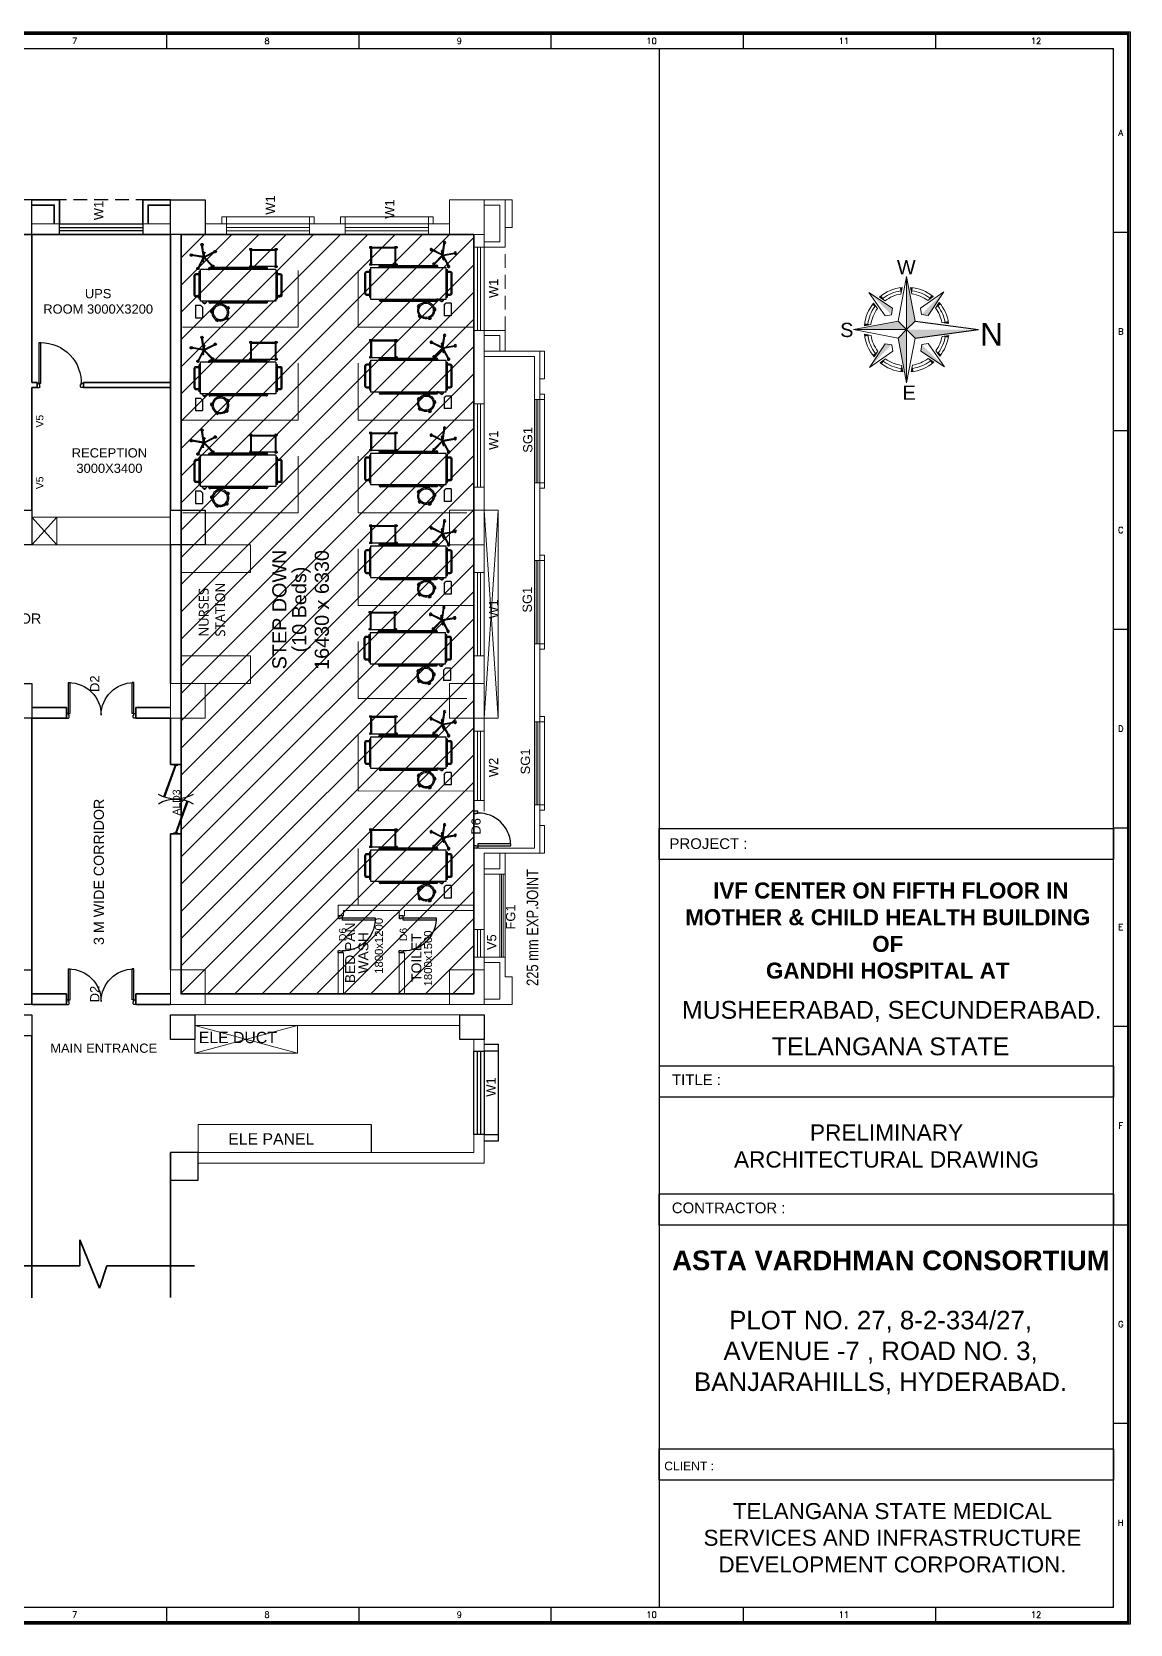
# Model space of a CAD drawing. Extents: x 3485972 to 3601240, y -625657 to -591207.
# Drawn here: x 3577476 to 3601240, y -625657 to -591207 of the extents above; entities that cross this region are included whole.
import ezdxf
from ezdxf.enums import TextEntityAlignment as Align

# ---------------------------------------------------------------- set-up
doc = ezdxf.new("R2010")
doc.units = 0
doc.header["$LTSCALE"] = 6
doc.header["$MEASUREMENT"] = 0
doc.linetypes.add('HIDDEN', pattern=[0.375, 0.25, -0.125])
doc.layers.get('0').update_dxf_attribs({"linetype": 'CONTINUOUS'})
doc.layers.add('AREA', color=193, linetype='CONTINUOUS', plot=False)
for name, color, linetype in [('Bed', 33, 'CONTINUOUS'), ('Chajja', 7, 'CONTINUOUS'), ('COL', 5, 'CONTINUOUS'), ('DOOR', 44, 'CONTINUOUS'), ('FUR', 21, 'CONTINUOUS'), ('JOINERY', 7, 'CONTINUOUS'), ('Staircase', 7, 'CONTINUOUS'), ('TEXT', 250, 'CONTINUOUS'), ('TITLE', 7, 'CONTINUOUS'), ('walls', 252, 'CONTINUOUS'), ('Window', 161, 'CONTINUOUS')]:
    doc.layers.add(name, color=color, linetype=linetype)
doc.layers.add('D.F', color=251, linetype='CONTINUOUS', lineweight=5)
doc.layers.add('WALL', color=8, linetype='CONTINUOUS', lineweight=35)
doc.styles.add('ARI', font='arial.ttf')
doc.styles.add('ARIAL', font='arial.ttf')
doc.styles.add('ROMANS', font='romans.shx')
doc.linetypes.add('ZIGZAG', pattern='A,0.0001,-0.2,[131,ltypeshp.shx,S=0.2,R=0,X=-0.2,Y=0],-0.4,[131,ltypeshp.shx,S=0.2,R=180,X=0.2,Y=0],-0.2', length=0.8001)

# ---------------------------------------------------------------- blocks, each defined once
blk = doc.blocks.new('Z$W@#5624')
at = {"layer": 'DOOR'}
for p, q in [((0, 499), (25, 499)), ((0, 400), (0, 499)), ((19, 429), (28, 453)), ((19, 429), (840, 130)), ((25, 400), (25, 499)), ((28, 453), (849, 154)), ((1770, 446), (949, 745)), ((1779, 470), (957, 769)), ((1122, 709), (1113, 685)), ((1610, 518), (1117, 697)), ((1614, 529), (1606, 506)), ((1779, 470), (1770, 446)), ((1798, 499), (1773, 499)), ((1773, 400), (1773, 499)), ((1798, 400), (1798, 499)), ((0, 400), (25, 400)), ((183, 369), (192, 393)), ((188, 381), (680, 202)), ((685, 214), (676, 190)), ((1798, 400), (1773, 400))]:
    blk.add_line(p, q, dxfattribs=at)
at = {"layer": 'DOOR', "color": 145, "extrusion": (0, 0, -1)}
for centre, start_param, end_param in [((0, 449), -0.523599, 0.523599), ((1798, 449), 2.617994, 3.665191)]:
    blk.add_ellipse(centre, major_axis=(899, 0), ratio=1, start_param=start_param, end_param=end_param, dxfattribs=at)
blk = doc.blocks.new('21500')
at = {"layer": 'DOOR'}
for p, q in [((45, 100), (45, 770)), ((45, 770), (80, 770)), ((80, 100), (80, 770)), ((1420, 100), (1420, 770)), ((1455, 770), (1420, 770)), ((1455, 100), (1455, 770)), ((45, 100), (80, 100)), ((45, 0), (45, 2.5)), ((60, 15), (57.5, 15)), ((1455, 100), (1420, 100)), ((1440, 15), (1442.5, 15)), ((1455, 0), (1455, 2.5))]:
    blk.add_line(p, q, dxfattribs=at)
for points in [[(60, 65), (45, 65), (45, 100), (0, 100), (0, 0), (45, 0)], [(60, 15), (60, 65)], [(1440, 65), (1455, 65), (1455, 100), (1500, 100), (1500, 0), (1455, 0)], [(1440, 15), (1440, 65)]]:
    blk.add_lwpolyline(points, dxfattribs=at)
at = {"layer": 'DOOR', "color": 145}
for centre, start, end in [((45, 65), 0, 90), ((1455, 65), 90, 180)]:
    blk.add_arc(centre, 705, start, end, dxfattribs=at)
at = {"layer": 'DOOR'}
for centre, start, end in [((45, 15), 270, 0), ((1455, 15), 180, 270)]:
    blk.add_arc(centre, 12.5, start, end, dxfattribs=at)
blk = doc.blocks.new('A$C4A7C6C7E')
at = {"layer": 'TITLE', "color": 8, "lineweight": 5}
for p, q in [((-4207, 4144), (0, 26095)), ((0, 26095), (0, 0)), ((0, 0), (0, 26095)), ((4144, 4207), (0, 26095)), ((-6941, 10518), (-18592, 18312)), ((-10622, 6781), (-18592, 18312)), ((-10607, 14226), (-13343, 16056)), ((-2825, 17519), (-2234, 20757)), ((2559, 17560), (1919, 20788)), ((6781, 10622), (18312, 18592)), ((10390, 14385), (13098, 16257)), ((10518, 6941), (18312, 18592)), ((-14385, 10390), (-16257, 13098)), ((-7437, 7325), (-6941, 10518)), ((7325, 7437), (6781, 10622)), ((14226, 10607), (16056, 13343)), ((-4207, 4144), (-26095, 0)), ((0, 0), (-26095, 0)), ((-26095, 0), (0, 0)), ((-4144, -4207), (-26095, 0)), ((-17560, 2559), (-20788, 1919)), ((-7437, 7325), (-10622, 6781)), ((-4207, 4144), (0, 0)), ((0, 0), (-4207, 4144)), ((0, 0), (-4144, -4207)), ((-4144, -4207), (0, 0)), ((0, 0), (4144, 4207)), ((4144, 4207), (0, 0)), ((0, 0), (4207, -4144)), ((4207, -4144), (0, 0)), ((0, 0), (0, -26095)), ((0, -26095), (0, 0)), ((7325, 7437), (10518, 6941)), ((17394, 3514), (20646, 3095)), ((17394, 3514), (20646, 3095)), ((-17519, -2825), (-20757, -2234)), ((-10518, -6941), (-18312, -18592)), ((-7325, -7437), (-10518, -6941)), ((-7325, -7437), (-6781, -10622)), ((-4144, -4207), (0, -26095)), ((4207, -4144), (0, -26095)), ((7437, -7325), (6941, -10518)), ((7437, -7325), (10622, -6781)), ((10622, -6781), (18592, -18312)), ((17433, -3312), (20680, -2857)), ((17433, -3312), (20680, -2857)), ((17434, -3310), (20680, -2857)), ((-6781, -10622), (-18312, -18592)), ((-14226, -10607), (-16056, -13343)), ((-10390, -14385), (-13098, -16257)), ((6941, -10518), (18592, -18312)), ((10607, -14226), (13343, -16056)), ((14385, -10390), (16257, -13098)), ((-2559, -17560), (-1919, -20788)), ((2825, -17519), (2234, -20757))]:
    blk.add_line(p, q, dxfattribs=at)
at = {"layer": 'TITLE', "color": 5}
for p in [(4144, 4207), (4207, -4144)]:
    blk.add_line(p, (35289, 0), dxfattribs=at)
at = {"layer": 'TITLE', "color": 8, "lineweight": 5}
for radius, start, end in [(20877, 96.142689, 129.726248), (19311, 99.161205, 126.707732), (17745, 99.161205, 126.707732), (20877, 51.142689, 84.726248), (17745, 54.161205, 81.707732), (19311, 54.161205, 81.707732), (20877, 141.142689, 174.726248), (19311, 144.161205, 171.707732), (17745, 144.161205, 171.707732), (17745, 11.421813, 36.707732), (19311, 9.85136, 36.707732), (20877, 8.526917, 39.726248), (20877, 186.142689, 219.726248), (19311, 189.161205, 216.707732), (17745, 189.161205, 216.707732), (17745, 324.161205, 349.248684), (19311, 324.161205, 350.81434), (20877, 321.142689, 352.134802), (19311, 234.161205, 261.707732), (17745, 234.161205, 261.707732), (17745, 279.161205, 306.707732), (19311, 279.161205, 306.707732), (20877, 231.142689, 264.726248), (20877, 276.142689, 309.726248)]:
    blk.add_arc((0, 0), radius, start, end, dxfattribs=at)
for points in [[(0, 26095), (4144, 4207), (0, 0)], [(-18592, 18312), (-6941, 10518), (-7437, 7325)], [(-13343, 16056), (-12479, 16737), (-10607, 14226)], [(-3324, 20610), (-2234, 20757), (-2825, 17519)], [(3011, 20658), (1919, 20788), (2559, 17560)], [(18312, 18592), (10518, 6941), (7325, 7437)], [(13098, 16257), (12223, 16924), (10390, 14385)], [(-16257, 13098), (-16924, 12223), (-14385, 10390)], [(16056, 13343), (16737, 12479), (14226, 10607)], [(-26095, 0), (-4207, 4144), (0, 0)], [(-20658, 3011), (-20788, 1919), (-17560, 2559)], [(0, -26095), (-4144, -4207), (0, 0)], [(20646, 3095), (20457, 4167), (17394, 3514)], [(-20610, -3324), (-20757, -2234), (-17519, -2825)], [(-18312, -18592), (-10518, -6941), (-7325, -7437)], [(18592, -18312), (6941, -10518), (7437, -7325)], [(20680, -2857), (20503, -3930), (17433, -3312)], [(-16056, -13343), (-16737, -12479), (-14226, -10607)], [(-13098, -16257), (-12223, -16924), (-10390, -14385)], [(13343, -16056), (12479, -16737), (10607, -14226)], [(16257, -13098), (16924, -12223), (14385, -10390)], [(-3011, -20658), (-1919, -20788), (-2559, -17560)], [(3324, -20610), (2234, -20757), (2825, -17519)]]:
    blk.add_solid(points, dxfattribs=at)
at = {"layer": 'TITLE', "color": 5}
blk.add_solid([(35289, 0), (4207, -4144), (0, 0)], dxfattribs=at)
blk = doc.blocks.new('A$C19B8274B')
at = {"layer": 'DOOR'}
for p, q in [((-45, 925), (-80, 925)), ((-80, 50), (-80, 925)), ((-45, 50), (-45, 925)), ((-45, 50), (-80, 50)), ((-955, -50), (-955, -47.5)), ((-940, -35), (-942.5, -35)), ((-60, -35), (-57.5, -35)), ((-45, -50), (-45, -47.5))]:
    blk.add_line(p, q, dxfattribs=at)
for points in [[(-940, 15), (-955, 15), (-955, 50), (-1000, 50), (-1000, -50), (-955, -50)], [(-940, -35), (-940, 15)], [(-60, 15), (-45, 15), (-45, 50), (0, 50), (0, -50), (-45, -50)], [(-60, -35), (-60, 15)]]:
    blk.add_lwpolyline(points, dxfattribs=at)
at = {"layer": 'DOOR', "color": 145}
blk.add_arc((-80, 50), 875, 90, 182.29244, dxfattribs=at)
at = {"layer": 'DOOR'}
for centre, start, end in [((-955, -35), 270, 0), ((-45, -35), 180, 270)]:
    blk.add_arc(centre, 12.5, start, end, dxfattribs=at)
blk = doc.blocks.new('A$C6969112B')
at = {"layer": 'Bed', "color": 8}
for p, q in [((387, 1872), (116, 1872)), ((116, 1872), (116, 1719)), ((343, 1719), (387, 1762)), ((387, 1872), (387, 1762)), ((428, 1689), (478, 1729)), ((478, 1766), (1160, 1766)), ((478, 131), (478, 1766)), ((521, 1793), (1116, 1793)), ((521, 1766), (521, 1793)), ((1116, 1766), (1116, 1793)), ((1160, 131), (1160, 1766)), ((1374, 1709), (1186, 1807)), ((1421, 1704), (1194, 1823)), ((1421, 1704), (1464, 1956)), ((1438, 1701), (1481, 1953)), ((1438, 1701), (1691, 1738)), ((55, 1439), (34, 1391)), ((54, 1382), (34, 1391)), ((75, 1430), (54, 1382)), ((75, 1430), (55, 1439)), ((72, 1402), (64, 1406)), ((343, 1719), (116, 1719)), ((229, 1539), (227, 1517)), ((227, 1517), (279, 1511)), ((229, 1539), (281, 1533)), ((281, 1533), (279, 1511)), ((429, 1399), (408, 1396)), ((408, 1396), (414, 1344)), ((428, 1654), (478, 1615)), ((429, 1399), (436, 1347)), ((432, 1559), (432, 1557)), ((434, 343), (434, 1557)), ((451, 343), (451, 1557)), ((453, 1559), (453, 1557)), ((476, 1595), (476, 1561)), ((1162, 1595), (1162, 1561)), ((1185, 1559), (1185, 1557)), ((1186, 343), (1186, 1557)), ((1204, 343), (1204, 1557)), ((1205, 1559), (1205, 1557)), ((1409, 1685), (1229, 1510)), ((1425, 1676), (1242, 1497)), ((1324, 1707), (1324, 1710)), ((1329, 1699), (1522, 1666)), ((1332, 1716), (1525, 1683)), ((1340, 1697), (1343, 1714)), ((1425, 1676), (1538, 1447)), ((1443, 1679), (1554, 1454)), ((1483, 1690), (1694, 1721)), ((1512, 1667), (1515, 1685)), ((1530, 1671), (1531, 1675)), ((76, 1196), (91, 1212)), ((116, 1161), (76, 1196)), ((130, 1178), (91, 1212)), ((120, 1198), (114, 1191)), ((116, 1161), (130, 1178)), ((347, 1187), (301, 1160)), ((313, 1141), (301, 1160)), ((358, 1168), (313, 1141)), ((358, 1168), (347, 1187)), ((436, 1347), (414, 1344)), ((1234, 703), (1212, 703)), ((1212, 703), (1212, 650)), ((1234, 703), (1234, 676)), ((1605, 703), (1583, 703)), ((1583, 703), (1583, 676)), ((1605, 703), (1605, 650)), ((1223, 650), (1212, 650)), ((1223, 131), (1223, 676)), ((1223, 676), (1594, 676)), ((1223, 659), (1577, 659)), ((1577, 659), (1577, 148)), ((1594, 676), (1594, 131)), ((1605, 650), (1594, 650)), ((432, 340), (432, 343)), ((453, 340), (453, 343)), ((476, 304), (476, 339)), ((1160, 131), (478, 131)), ((521, 105), (521, 131)), ((1116, 105), (521, 105)), ((1116, 105), (1116, 131)), ((1162, 304), (1162, 339)), ((1185, 340), (1185, 343)), ((1205, 340), (1205, 343)), ((1223, 157), (1212, 157)), ((1212, 157), (1212, 105)), ((1234, 105), (1212, 105)), ((1577, 148), (1223, 148)), ((1594, 131), (1223, 131)), ((1234, 131), (1234, 105)), ((1583, 131), (1583, 105)), ((1605, 105), (1583, 105)), ((1605, 157), (1594, 157)), ((1605, 157), (1605, 105))]:
    blk.add_line(p, q, dxfattribs=at)
for points in [[(565, 1793), (565, 1854, -0.414214), (608, 1897), (1029, 1897, -0.414214), (1073, 1854), (1073, 1793)], [(587, 1793), (587, 1854, -0.414214), (608, 1875), (1029, 1875, -0.414214), (1051, 1854), (1051, 1793)], [(476, 1593), (451, 1585, 0.318781), (430, 1563), (430, 1559), (455, 1559), (455, 1563), (476, 1563)], [(1162, 1593), (1186, 1585, -0.318781), (1208, 1563), (1208, 1559), (1182, 1559), (1182, 1563), (1162, 1563)], [(476, 307), (451, 314, -0.318781), (430, 336), (430, 340), (455, 340), (455, 336), (476, 336)], [(1073, 105), (1073, 44, -0.414214), (1029, 0), (608, 0, -0.414214), (565, 44), (565, 105)], [(1051, 105), (1051, 44, -0.414214), (1029, 22), (608, 22, -0.414214), (587, 44), (587, 105)], [(1162, 307), (1186, 314, 0.318781), (1208, 336), (1208, 340), (1182, 340), (1182, 336), (1162, 336)]]:
    blk.add_lwpolyline(points, format="xyb", dxfattribs=at)
for points in [[(432, 1557), (453, 1557)], [(476, 1595), (478, 1595)], [(476, 1561), (478, 1561)], [(1162, 1595), (1160, 1595)], [(1162, 1561), (1160, 1561)], [(1205, 1557), (1185, 1557)], [(432, 343), (453, 343)], [(476, 339), (478, 339)], [(476, 304), (478, 304)], [(1162, 339), (1160, 339)], [(1162, 304), (1160, 304)], [(1205, 343), (1185, 343)]]:
    blk.add_lwpolyline(points, dxfattribs=at)
blk.add_circle((435, 1672), 9.27, dxfattribs=at)
for centre, radius, start, end in [((441, 1672), 21.4, 125.427, 234.573), ((1289, 676), 80.7, 161.0754, 198.9246), ((1158, 676), 80.7, 0, 18.9246), ((1660, 676), 80.7, 161.0754, 180), ((1529, 676), 80.7, 341.0754, 18.9246), ((1289, 131), 80.7, 161.0754, 198.9246), ((1158, 131), 80.7, 341.0754, 0), ((1660, 131), 80.7, 180, 198.9246), ((1529, 131), 80.7, 341.0754, 18.9246)]:
    blk.add_arc(centre, radius, start, end, dxfattribs=at)
at = {"layer": 'Bed', "color": 8, "extrusion": (0, 0, -1)}
for centre, major_axis, start_param, end_param in [((1184, 1818), (18.5, 18.5), 1.608733, 7.212244), ((1189, 1814), (4.94, 4.94), 2.839692, 4.403974), ((1427, 1691), (194, 194), 4.403974, 4.417003), ((1191, 1817), (4.94, 4.94), 4.417003, 5.981285), ((1474, 1962), (18.5, 18.5), 2.86537, 8.468881), ((1471, 1955), (4.94, 4.94), 4.096329, 5.660611), ((1427, 1691), (194, 194), -0.622575, -0.609545), ((1474, 1954), (4.94, 4.94), -0.609545, 0.954736), ((1699, 1730), (18.5, 18.5), 4.122007, 9.725518), ((1692, 1731), (4.94, 4.94), -0.930219, 0.634062), ((1693, 1728), (4.94, 4.94), 0.647092, 2.211374), ((1427, 1691), (-194, 194), 2.204859, 2.217888), ((114, 1384), (-57.1, 57.1), 5.588367, 6.248962), ((232, 1332), (-182, 20), -0.000636, 6.282549), ((232, 1332), (-123, 123), 4.624291, 5.911682), ((-5, 1437), (-57.1, 57.1), 2.446775, 3.107369), ((232, 1332), (-154, 17), -0.00023, 6.282955), ((261, 1590), (-57.1, 57.1), 3.707499, 4.368094), ((247, 1460), (-57.1, 57.1), 0.565907, 1.226501), ((487, 1380), (-57.1, 57.1), 5.038602, 5.699197), ((357, 1363), (-57.1, 57.1), 1.897009, 2.557604), ((1230, 1499), (18.5, 18.5), 0.352096, 5.955607), ((1234, 1505), (4.94, 4.94), 3.160366, 4.724648), ((1427, 1691), (-194, 194), 4.718133, 4.731162), ((1237, 1502), (4.94, 4.94), 1.583055, 3.147337), ((1331, 1705), (4.94, 4.94), 2.525533, 4.096329), ((1331, 1709), (4.94, 4.94), 4.096329, 5.667125), ((1549, 1444), (18.5, 18.5), -0.904541, 4.69897), ((1523, 1672), (4.94, 4.94), 0.954736, 2.525533), ((1524, 1676), (4.94, 4.94), -0.61606, 0.954736), ((1544, 1450), (4.94, 4.94), 1.903729, 3.468011), ((1427, 1691), (194, 194), 1.8907, 1.903729), ((1547, 1451), (4.94, 4.94), 0.326418, 1.8907), ((146, 1236), (-57.1, 57.1), 4.308534, 4.969129), ((61, 1137), (-57.1, 57.1), 1.166941, 1.827536), ((363, 1107), (-57.1, 57.1), 6.205277, 6.865872), ((296, 1220), (-57.1, 57.1), 3.063684, 3.724279)]:
    blk.add_ellipse(centre, major_axis=major_axis, ratio=1, start_param=start_param, end_param=end_param, dxfattribs=at)
blk = doc.blocks.new('1000')
at = {"layer": 'DOOR'}
for p, q in [((0, -111, 0), (0, 0)), ((0, 0), (55, 0, 0)), ((945, 0, 0), (945, -2, 0)), ((1000, 0), (945, 0, 0)), ((1000, -111, 0), (1000, 0)), ((55, -111, 0), (0, -111, 0)), ((55, 0, 0), (55, -3, 0)), ((70, -55, 0), (55, -55, 0)), ((55, -55, 0), (55, -111, 0)), ((55, -111, 0), (55, -1001, 0)), ((111, -111, 0), (55, -111, 0)), ((70, -15, 0), (68, -15, 0)), ((70, -15, 0), (70, -55, 0)), ((111, -1001, 0), (111, -111, 0)), ((930, -15, 0), (930, -55, 0)), ((930, -15, 0), (932, -15, 0)), ((930, -55, 0), (945, -55, 0)), ((945, -55, 0), (945, -111, 0)), ((945, -111, 0), (1000, -111, 0)), ((55, -1001, 0), (111, -1001, 0))]:
    blk.add_line(p, q, dxfattribs=at)
for centre, start_param, end_param in [((55, -15, 0), 3.926897, 5.497693), ((945, -15, 0), -0.785492, 0.785304)]:
    blk.add_ellipse(centre, major_axis=(-8.84, 8.84, 0), ratio=1, start_param=start_param, end_param=end_param, dxfattribs=at)
at = {"layer": 'DOOR', "color": 145}
blk.add_ellipse((71, -128, 0), major_axis=(597, 637, 0), ratio=0.999944, start_param=3.940126, end_param=5.484659, dxfattribs=at)
blk = doc.blocks.new('A$C66962185')
at = {"layer": 'TITLE'}
for p, q in [((2.14, -140930.66), (360.7, -140930.66)), ((2.14, -141176.03), (2.14, -140930.66)), ((360.7, -141176.03), (360.7, -140930.66)), ((360.7, -141176.03), (2.14, -141176.03))]:
    blk.add_line(p, q, dxfattribs=at)
at = {"layer": 'TITLE', "color": 7}
for p, q in [((30.11, -140930.66), (30.11, -140928.36)), ((60.37, -140930.66), (60.37, -140928.36)), ((90.64, -140930.66), (90.64, -140928.36)), ((120.9, -140930.66), (120.9, -140928.36)), ((151.16, -140930.66), (151.16, -140928.36)), ((181.42, -140930.66), (181.42, -140928.36)), ((211.69, -140930.66), (211.69, -140928.36)), ((241.95, -140930.66), (241.95, -140928.36)), ((272.21, -140930.66), (272.21, -140928.36)), ((302.47, -140930.66), (302.47, -140928.36)), ((332.74, -140930.66), (332.74, -140928.36)), ((363, -140959.61), (360.7, -140959.61)), ((363, -140990.86), (360.7, -140990.86)), ((363, -141022.1), (360.7, -141022.1)), ((363, -141053.35), (360.7, -141053.35)), ((363, -141084.59), (360.7, -141084.59)), ((363, -141115.84), (360.7, -141115.84)), ((363, -141147.08), (360.7, -141147.08))]:
    blk.add_line(p, q, dxfattribs=at)
at = {"layer": 'TITLE', "color": 0}
for p, q in [((-0.15, -140959.61), (2.14, -140959.61)), ((-0.15, -140990.86), (2.14, -140990.86)), ((-0.15, -141022.1), (2.14, -141022.1)), ((-0.15, -141053.35), (2.14, -141053.35)), ((0, -141084.59), (2.14, -141084.59)), ((-0.15, -141115.84), (2.14, -141115.84)), ((-0.15, -141147.08), (2.14, -141147.08)), ((30.11, -141178.33), (30.11, -141176.03)), ((60.37, -141178.33), (60.37, -141176.03)), ((90.64, -141178.33), (90.64, -141176.03)), ((120.9, -141178.33), (120.9, -141176.03)), ((151.16, -141178.33), (151.16, -141176.03)), ((181.42, -141178.33), (181.42, -141176.03)), ((211.69, -141178.33), (211.69, -141176.03)), ((241.95, -141178.33), (241.95, -141176.03)), ((272.21, -141178.33), (272.21, -141176.03)), ((302.47, -141178.33), (302.47, -141176.03)), ((332.74, -141178.33), (332.74, -141176.03))]:
    blk.add_line(p, q, dxfattribs=at)
at = {"layer": 'TITLE', "color": 7, "const_width": 0.355}
blk.add_lwpolyline([(363, -140928.36), (363, -141178.33), (0, -141178.33), (0, -140928.36)], close=True, dxfattribs=at)
at = {"layer": 'TITLE', "color": 7, "style": 'ROMANS'}
for s, p in [('1', (15.75, -140929.48)), ('2', (45.89, -140929.48)), ('3', (76.15, -140929.48)), ('4', (106.41, -140929.48)), ('5', (136.67, -140929.48)), ('6', (166.94, -140929.48)), ('7', (197.2, -140929.48)), ('8', (227.46, -140929.48)), ('9', (257.73, -140929.48)), ('10', (287.99, -140929.48)), ('11', (318.25, -140929.48)), ('12', (348.51, -140929.48)), ('A', (361.83, -140943.96)), ('B', (361.83, -140975.21)), ('C', (361.83, -141006.45)), ('D', (361.83, -141037.7)), ('E', (361.83, -141068.94)), ('F', (361.83, -141100.19)), ('G', (361.83, -141131.44)), ('H', (361.83, -141162.68))]:
    blk.add_text(s, height=0.952, dxfattribs=at).set_placement(p, align=Align.MIDDLE)
at = {"layer": 'TITLE', "color": 0, "style": 'ROMANS'}
for s, p in [('A', (1.02, -140943.96)), ('B', (1.02, -140975.21)), ('C', (1.02, -141006.45)), ('D', (1.02, -141037.7)), ('E', (1.02, -141068.94)), ('F', (1.02, -141100.19)), ('G', (1.02, -141131.44)), ('H', (1.02, -141162.68)), ('1', (15.75, -141177.15)), ('2', (45.89, -141177.15)), ('3', (76.15, -141177.15)), ('4', (106.41, -141177.15)), ('5', (136.67, -141177.15)), ('6', (166.94, -141177.15)), ('7', (197.2, -141177.15)), ('8', (227.46, -141177.15)), ('9', (257.73, -141177.15)), ('10', (287.99, -141177.15)), ('11', (318.25, -141177.15)), ('12', (348.51, -141177.15))]:
    blk.add_text(s, height=0.952, dxfattribs=at).set_placement(p, align=Align.MIDDLE)

msp = doc.modelspace()

# ---------------------------------------------------------------- hatches: boundary and pattern name
at = {"layer": 'D.F', "linetype": 'ByBlock'}
h = msp.add_hatch(dxfattribs=at)
h.set_pattern_fill('ANSI31', color=256, scale=3333, style=0)
h.set_pattern_definition([(45, (544353.94, 121913.7), (-294.59836, 294.59836), [])])
h.paths.add_polyline_path([(3580706, -595590), (3587036, -595590), (3587036, -612020), (3580706, -612020)])

# ---------------------------------------------------------------- linework, layer by layer
at = {"ltscale": 2}
msp.add_line((3600882, -625298), (3591053, -625298), dxfattribs=at)
at = {"layer": 'AREA'}
for points in [[(3551253, -591208), (3601240, -591207), (3601240, -625656), (3551253, -625657)], [(3551295, -591251), (3601198, -591250), (3601198, -625613), (3551295, -625614)]]:
    msp.add_lwpolyline(points, close=True, dxfattribs=at)
at = {"layer": 'Chajja', "linetype": 'HIDDEN', "ltscale": 200}
msp.add_line((3580476, -594840), (3577476, -594840), dxfattribs=at)
msp.add_line((3580476, -594840), (3577476, -594840), dxfattribs=at)
at = {"layer": 'Chajja', "color": 8, "linetype": 'ByBlock'}
msp.add_line((3587566, -613260, -101231), (3587566, -615060, -101231), dxfattribs=at)
at = {"layer": 'Chajja', "color": 7, "linetype": 'ByBlock', "elevation": -101231}
for points in [[(3587266, -613110), (3587566, -613110), (3587566, -613260), (3587266, -613260)], [(3587266, -615060), (3587566, -615060), (3587566, -615210), (3587266, -615210)]]:
    msp.add_lwpolyline(points, dxfattribs=at)
at = {"layer": 'COL'}
for points in [[(3576726, -595590), (3577476, -595590), (3577476, -594840), (3576726, -594840)], [(3581226, -595590), (3580476, -595590), (3580476, -594840), (3581226, -594840)], [(3580476, -602305), (3580476, -601555), (3581226, -601555), (3581226, -602305)], [(3577476, -611500), (3577476, -612250), (3576726, -612250), (3576726, -611500)], [(3577026, -612925), (3577026, -612475), (3577476, -612475), (3577476, -612925)], [(3580476, -613005), (3580476, -612475), (3581006, -612475), (3581006, -613005)], [(3586736, -613005), (3586736, -612475), (3587266, -612475), (3587266, -613005)]]:
    msp.add_lwpolyline(points, close=True, dxfattribs=at)
for points, elevation in [([(3576726, -602305), (3576726, -601555), (3577476, -601555), (3577476, -602305)], 0), ([(3576726, -605305), (3577476, -605305), (3577476, -606055), (3576726, -606055)], 0), ([(3581076, -616050), (3581076, -615450), (3580476, -615450), (3580476, -616050)], -101231)]:
    msp.add_lwpolyline(points, close=True, dxfattribs=dict(at, elevation=elevation))
at = {"layer": 'D.F', "linetype": 'ByBlock'}
for p, q in [((3587266, -594840), (3587866, -594840)), ((3587716, -595865, -188438), (3587716, -594840, -101231)), ((3587866, -595440, -152397), (3587866, -594840, -101231)), ((3587266, -594955), (3587601, -594955)), ((3587601, -595750, -188438), (3587601, -594955, -101231)), ((3587716, -595440), (3587866, -595440)), ((3587266, -595750, -87207), (3587601, -595750, -169035)), ((3587266, -595865, -87207), (3587716, -595865, -188438)), ((3587266, -597665, 4), (3587716, -597665, -101227)), ((3587716, -598115, -101228), (3587716, -597665, -101227)), ((3587266, -597780, 4), (3587601, -597780, -81824)), ((3587601, -598115, -101228), (3587601, -597780, -101227)), ((3587266, -598115, -101231), (3588466, -598115, -101231)), ((3587266, -598230, -101231), (3588351, -598230, -101231)), ((3588351, -598230), (3588351, -608865)), ((3588466, -598115), (3588466, -608980)), ((3587036, -608865, -101231), (3588351, -608865, -101231)), ((3587266, -608980, -101231), (3588466, -608980, -101231)), ((3587601, -608980, -101228), (3587601, -609315, -101227)), ((3587716, -608980, -101228), (3587716, -609430, -101227)), ((3587266, -609315, 4), (3587601, -609315, -81824)), ((3587266, -609430, 4), (3587716, -609430, -101227)), ((3587266, -611230, 4), (3587716, -611230, -101227)), ((3587266, -611345, 4), (3587601, -611345, -81824)), ((3587601, -612135, -101231), (3587601, -611345, -101227)), ((3587716, -611650, -101228), (3587716, -611230, -101227)), ((3587716, -611650, -101231), (3587866, -611650, -101231)), ((3587866, -612250, -253628), (3587866, -611650, -202462)), ((3587266, -612135, -101231), (3587601, -612135, -101231)), ((3587266, -612250, -101231), (3587716, -612250, -101231)), ((3587716, -612250, -101231), (3587866, -612250, -101231))]:
    msp.add_line(p, q, dxfattribs=at)
at = {"layer": 'D.F', "color": 8, "linetype": 'ByBlock'}
for p, q in [((3583486, -595210), (3581686, -595210)), ((3586056, -595210, -101231), (3584256, -595210, -101231)), ((3588566, -599162), (3588566, -600962)), ((3588566, -602647), (3588566, -604447)), ((3588566, -606133), (3588566, -607933))]:
    msp.add_line(p, q, dxfattribs=at)
at = {"layer": 'D.F', "color": 7, "lineweight": 0}
for p, q in [((3586516, -595360), (3581226, -595360)), ((3586516, -595590), (3581226, -595590)), ((3587036, -601555), (3587036, -595590)), ((3587266, -601555), (3587266, -595590)), ((3587036, -605305), (3587036, -602305)), ((3587266, -605305), (3587266, -602305)), ((3587036, -606055), (3587036, -608065)), ((3587266, -606055), (3587266, -608065)), ((3587036, -608865), (3587036, -611500)), ((3587266, -608980), (3587266, -611500)), ((3584106, -610335), (3584106, -610105)), ((3587036, -610105), (3584106, -610105)), ((3584221, -610335), (3584106, -610335)), ((3584221, -610335), (3584221, -610220)), ((3585421, -610220), (3584221, -610220)), ((3585421, -610335), (3585421, -610220)), ((3585536, -610335), (3585421, -610335)), ((3585536, -610335), (3585536, -610220)), ((3587036, -610220), (3585536, -610220)), ((3584221, -611135), (3584106, -611135)), ((3584106, -612020), (3584106, -611135)), ((3584221, -612020), (3584221, -611135)), ((3585536, -611135), (3585421, -611135)), ((3585421, -612020), (3585421, -611135)), ((3585536, -612020), (3585536, -611135)), ((3581226, -612020), (3586516, -612020)), ((3581006, -612475), (3586736, -612475)), ((3581226, -612250), (3586516, -612250)), ((3581006, -612705), (3584821, -612705)), ((3584936, -612705), (3586736, -612705)), ((3580795, -615450), (3586736, -615450))]:
    msp.add_line(p, q, dxfattribs=at)
at = {"layer": 'D.F', "linetype": 'HIDDEN', "ltscale": 200}
for p, q in [((3587716, -598115, -101231), (3587716, -595865, -101231)), ((3587716, -609430, -101227), (3587716, -611230, -101227))]:
    msp.add_line(p, q, dxfattribs=at)
at = {"layer": 'D.F', "color": 7, "linetype": 'ByBlock'}
for p, q in [((3588466, -599162, -101231), (3588351, -599162)), ((3588466, -602647, -101231), (3588351, -602647)), ((3588466, -607933, -101231), (3588351, -607933))]:
    msp.add_line(p, q, dxfattribs=at)
at = {"layer": 'D.F'}
for points in [[(3586516, -595590), (3587266, -595590), (3587266, -594840), (3586516, -594840)], [(3586516, -602305), (3587266, -602305), (3587266, -601555), (3586516, -601555)], [(3580476, -605305), (3581226, -605305), (3581226, -606055), (3580476, -606055)], [(3586516, -605305), (3587266, -605305), (3587266, -606055), (3586516, -606055)], [(3581226, -611500), (3581226, -612250), (3580476, -612250), (3580476, -611500)], [(3587266, -611500), (3587266, -612250), (3586516, -612250), (3586516, -611500)], [(3580476, -613005), (3580476, -612475), (3581006, -612475), (3581006, -613005)], [(3586736, -613005), (3586736, -612475), (3587266, -612475), (3587266, -613005)]]:
    msp.add_lwpolyline(points, close=True, dxfattribs=at)
at = {"layer": 'D.F', "linetype": 'ByBlock'}
for points in [[(3581686, -595360), (3581686, -595210), (3581586, -595210), (3581586, -595360)], [(3583586, -595360), (3583586, -595210), (3583486, -595210), (3583486, -595360)], [(3588466, -599162), (3588566, -599162), (3588566, -599047), (3588466, -599047)], [(3588466, -601077), (3588566, -601077), (3588566, -600962), (3588466, -600962)], [(3588466, -602647), (3588566, -602647), (3588566, -602532), (3588466, -602532)], [(3588466, -604562), (3588566, -604562), (3588566, -604447), (3588466, -604447)], [(3588466, -606133), (3588566, -606133), (3588566, -606018), (3588466, -606018)], [(3588466, -608048), (3588566, -608048), (3588566, -607933), (3588466, -607933)]]:
    msp.add_lwpolyline(points, dxfattribs=at)
for points, elevation in [([(3584256, -595360), (3584256, -595210), (3584156, -595210), (3584156, -595360)], -101231), ([(3586156, -595360), (3586156, -595210), (3586056, -595210), (3586056, -595360)], -101231), ([(3588466, -599162), (3588566, -599162), (3588566, -599047), (3588466, -599047)], -101231), ([(3587566, -601555), (3587266, -606055)], 27935), ([(3587566, -606055), (3587266, -601555)], 27935), ([(3588466, -602647), (3588566, -602647), (3588566, -602532), (3588466, -602532)], -101231), ([(3588466, -608048), (3588566, -608048), (3588566, -607933), (3588466, -607933)], -101231)]:
    msp.add_lwpolyline(points, dxfattribs=dict(at, elevation=elevation))
at = {"layer": 'D.F', "linetype": 'Continuous'}
for points in [[(3583486, -595360), (3583486, -595590), (3581686, -595590), (3581686, -595360)], [(3583486, -595440), (3583486, -595510), (3581686, -595510), (3581686, -595440)], [(3584256, -595360), (3584256, -595590), (3586056, -595590), (3586056, -595360)], [(3584256, -595440), (3584256, -595510), (3586056, -595510), (3586056, -595440)], [(3587266, -601055), (3587036, -601055), (3587036, -599255), (3587266, -599255)], [(3587186, -601055), (3587116, -601055), (3587116, -599255), (3587186, -599255)], [(3588426, -599162), (3588391, -599162), (3588391, -600962), (3588426, -600962)], [(3588426, -602647), (3588391, -602647), (3588391, -604447), (3588426, -604447)], [(3587266, -604705), (3587036, -604705), (3587036, -602905), (3587266, -602905)], [(3587186, -604705), (3587116, -604705), (3587116, -602905), (3587186, -602905)], [(3588426, -606133), (3588391, -606133), (3588391, -607933), (3588426, -607933)], [(3587266, -607835), (3587036, -607835), (3587036, -606335), (3587266, -606335)], [(3587186, -607835), (3587116, -607835), (3587116, -606335), (3587186, -606335)]]:
    msp.add_lwpolyline(points, close=True, dxfattribs=at)
for points, elevation in [([(3587266, -595865), (3587036, -595865), (3587036, -597665), (3587266, -597665)], 4), ([(3587186, -595865), (3587116, -595865), (3587116, -597665), (3587186, -597665)], 4), ([(3587676, -609430), (3587641, -609430), (3587641, -611230), (3587676, -611230)], -101227), ([(3587036, -611230), (3587266, -611230), (3587266, -610630), (3587036, -610630)], 4), ([(3587036, -611230), (3587266, -611230), (3587266, -610630), (3587036, -610630)], 4), ([(3587116, -611230), (3587186, -611230), (3587186, -610630), (3587116, -610630)], 4), ([(3587116, -611230), (3587186, -611230), (3587186, -610630), (3587116, -610630)], 4)]:
    msp.add_lwpolyline(points, close=True, dxfattribs=dict(at, elevation=elevation))
at = {"layer": 'D.F', "linetype": 'ZIGZAG', "ltscale": 10, "flags": 128}
for points in [[(3580736, -597597), (3583236, -597597), (3583236, -596369)], [(3587036, -597597), (3584537, -597597), (3584537, -596369)], [(3580736, -599605), (3583236, -599605), (3583236, -598376)], [(3587036, -599605), (3584537, -599605), (3584537, -598376)], [(3580736, -601612), (3583236, -601612), (3583236, -600384)], [(3586886, -601612), (3584537, -601612), (3584537, -600384)], [(3587036, -603620), (3584537, -603620), (3584537, -602391)], [(3586886, -605627), (3584537, -605627), (3584537, -604399)], [(3587036, -607631), (3584537, -607635), (3584537, -606406)], [(3587036, -610105), (3584537, -610105), (3584537, -608876)]]:
    msp.add_lwpolyline(points, dxfattribs=at)
at = {"layer": 'D.F', "color": 7, "linetype": 'ByBlock'}
for points, elevation in [([(3588466, -598115), (3588566, -598115), (3588566, -598715), (3588466, -598715)], -202462), ([(3588466, -608380), (3588566, -608380), (3588566, -608980), (3588466, -608980)], -101231), ([(3587266, -613110), (3587566, -613110), (3587566, -613260), (3587266, -613260)], -101231)]:
    msp.add_lwpolyline(points, dxfattribs=dict(at, elevation=elevation))
at = {"layer": 'D.F', "linetype": 'ByBlock'}
for points in [[(3588351, -599162), (3588351, -600962), (3588466, -600962), (3588466, -599162)], [(3588351, -602647), (3588351, -604447), (3588466, -604447), (3588466, -602647)], [(3588351, -606133), (3588351, -607933), (3588466, -607933), (3588466, -606133)]]:
    msp.add_lwpolyline(points, close=True, dxfattribs=at)
at = {"layer": 'D.F', "color": 6, "linetype": 'ByBlock', "elevation": 27935}
msp.add_lwpolyline([(3587266, -606055), (3587266, -601555), (3587566, -601555), (3587566, -606055)], close=True, dxfattribs=at)
at = {"layer": 'D.F', "lineweight": 0, "ltscale": 15}
for points in [[(3582206, -602905), (3582206, -602305), (3580706, -602305), (3580706, -602905)], [(3582206, -605305), (3582206, -604705), (3580706, -604705), (3580706, -605305)]]:
    msp.add_lwpolyline(points, close=True, dxfattribs=at)
at = {"layer": 'D.F', "linetype": 'ByBlock', "elevation": -101227}
msp.add_lwpolyline([(3587601, -609430), (3587601, -611230), (3587716, -611230), (3587716, -609430)], close=True, dxfattribs=at)
at = {"layer": 'D.F', "color": 8, "lineweight": 0}
for points in [[(3583224, -613305), (3581006, -612705)], [(3581006, -613305), (3583224, -612705)]]:
    msp.add_lwpolyline(points, dxfattribs=at)
msp.add_lwpolyline([(3581006, -613305), (3581006, -612705), (3583224, -612705), (3583224, -613305)], close=True, dxfattribs=at)
at = {"layer": 'FUR', "lineweight": 0, "ltscale": 15, "elevation": 0}
for points in [[(3577476, -602305), (3577476, -601705), (3578016, -601705), (3578016, -602305)], [(3580476, -602305), (3580476, -601705), (3577476, -601705), (3577476, -602305)]]:
    msp.add_lwpolyline(points, close=True, dxfattribs=at)
at = {"layer": 'Staircase', "color": 8, "lineweight": 0, "elevation": 0}
for points in [[(3578016, -602305), (3577476, -601705)], [(3577476, -602305), (3578016, -601705)]]:
    msp.add_lwpolyline(points, dxfattribs=at)
at = {"layer": 'TITLE'}
msp.add_line((3591053, -591566), (3591053, -625298), dxfattribs=at)
for points in [[(3591053, -608440), (3600878, -608440), (3600878, -609114), (3591053, -609114)], [(3591057, -613577), (3600882, -613577), (3600882, -614252), (3591057, -614252)], [(3591053, -616349), (3600878, -616349), (3600878, -617023), (3591053, -617023)], [(3591053, -621864), (3600878, -621864), (3600878, -622539), (3591053, -622539)]]:
    msp.add_lwpolyline(points, close=True, dxfattribs=at)
at = {"layer": 'WALL', "lineweight": 0}
for p, q in [((3580476, -595360), (3577476, -595360)), ((3580476, -595590), (3577476, -595590)), ((3580476, -598790), (3580476, -595590)), ((3580476, -601555), (3580476, -598905)), ((3581006, -612705), (3584936, -612705)), ((3584936, -612705), (3586736, -612705)), ((3581076, -614850, -101231), (3584821, -614850, -101231)), ((3581076, -615450, -101231), (3581076, -614850, -101231))]:
    msp.add_line(p, q, dxfattribs=at)
at = {"layer": 'WALL', "linetype": 'ByBlock'}
for p, q in [((3577476, -595590), (3577476, -598790)), ((3577476, -598790), (3577476, -595590)), ((3580706, -601555), (3580706, -595590)), ((3577476, -597953), (3577476, -597953)), ((3577591, -598790), (3577476, -598790)), ((3577591, -598905), (3577476, -598905)), ((3577476, -598905), (3577476, -601555)), ((3577476, -601555), (3577476, -598905)), ((3577591, -598905), (3577591, -598790)), ((3580476, -598790), (3578591, -598790)), ((3578591, -598790), (3578591, -598905)), ((3580476, -598905), (3578591, -598905)), ((3580476, -605305), (3580476, -602305)), ((3580706, -605305), (3580706, -602305)), ((3578226, -605825), (3577476, -605825)), ((3578226, -605825), (3577476, -605825)), ((3578226, -606055), (3578226, -605825)), ((3578226, -606055), (3578226, -605825)), ((3579726, -606055), (3579726, -605825)), ((3580476, -605825), (3579726, -605825)), ((3579726, -606055), (3579726, -605825)), ((3580476, -605825), (3579726, -605825)), ((3578226, -606055), (3577476, -606055)), ((3577476, -612250), (3577476, -606055)), ((3580476, -606055), (3579726, -606055)), ((3580476, -607055), (3580476, -606055)), ((3580706, -607055), (3580706, -606055)), ((3580706, -607055), (3580476, -607055)), ((3580706, -608555), (3580476, -608555)), ((3580476, -611500), (3580476, -608555)), ((3580706, -611500), (3580706, -608555)), ((3577476, -611500), (3577476, -611035)), ((3578226, -612020), (3577476, -612020)), ((3578226, -612020), (3577476, -612020)), ((3578226, -612250), (3578226, -612020)), ((3578226, -612250), (3578226, -612020)), ((3579726, -612250), (3579726, -612020)), ((3580476, -612020), (3579726, -612020)), ((3579726, -612250), (3579726, -612020)), ((3580476, -612020), (3579726, -612020)), ((3578226, -612250), (3577476, -612250)), ((3578226, -612250), (3577476, -612250)), ((3580476, -612250), (3579726, -612250)), ((3580476, -612250), (3579726, -612250)), ((3577476, -612925), (3577476, -618596)), ((3580476, -615450), (3580476, -618592)), ((3578515, -617339), (3578942, -618386)), ((3578515, -617907), (3578515, -617339)), ((3577006, -617907), (3578515, -617907)), ((3578942, -618386), (3579097, -617907)), ((3579097, -617907), (3580994, -617907))]:
    msp.add_line(p, q, dxfattribs=at)
for points in [[(3577476, -594840), (3578076, -594840), (3578076, -595360)], [(3577476, -594840), (3578076, -594840), (3578076, -595360)], [(3577476, -594955), (3577961, -594955), (3577961, -595360)], [(3577476, -594955), (3577961, -594955), (3577961, -595360)], [(3575066, -595590), (3580476, -595590), (3580476, -601555)]]:
    msp.add_lwpolyline(points, dxfattribs=at)
at = {"layer": 'WALL', "linetype": 'ByBlock', "elevation": 0}
for points in [[(3580476, -594840), (3579876, -594840), (3579876, -595360)], [(3580476, -594840), (3579876, -594840), (3579876, -595360)], [(3580476, -594955), (3579991, -594955), (3579991, -595360)], [(3580476, -594955), (3579991, -594955), (3579991, -595360)]]:
    msp.add_lwpolyline(points, dxfattribs=at)
at = {"layer": 'WALL', "linetype": 'ByBlock'}
msp.add_lwpolyline([(3580706, -595590), (3587036, -595590), (3587036, -612020), (3580706, -612020)], close=True, dxfattribs=at)
at = {"layer": 'WALL', "color": 7, "lineweight": 0, "elevation": -101231}
for points in [[(3581076, -615680), (3587266, -615680), (3587266, -613005)], [(3581076, -615450), (3587036, -615450), (3587036, -613005)]]:
    msp.add_lwpolyline(points, dxfattribs=at)
at = {"layer": 'walls', "linetype": 'ByBlock'}
msp.add_line((3584821, -614850, -101231), (3584821, -615450, -101231), dxfattribs=at)
at = {"layer": 'Window', "linetype": 'Continuous'}
for points in [[(3579876, -595360), (3579876, -595590), (3578076, -595590), (3578076, -595360)], [(3579876, -595360), (3579876, -595590), (3578076, -595590), (3578076, -595360)], [(3579876, -595440), (3579876, -595510), (3578076, -595510), (3578076, -595440)], [(3579876, -595440), (3579876, -595510), (3578076, -595510), (3578076, -595440)]]:
    msp.add_lwpolyline(points, close=True, dxfattribs=at)
at = {"layer": 'Window', "linetype": 'Continuous', "elevation": -101231}
for points in [[(3587266, -615060), (3587036, -615060), (3587036, -613260), (3587266, -613260)], [(3587186, -615060), (3587116, -615060), (3587116, -613260), (3587186, -613260)]]:
    msp.add_lwpolyline(points, close=True, dxfattribs=at)

# ---------------------------------------------------------------- block references
at = {"layer": 'D.F', "rotation": 90}
for p in [(3582888, -597509), (3582888, -599517), (3582888, -601524)]:
    msp.add_blockref('A$C6969112B', p, dxfattribs=at)
at = {"layer": 'D.F', "xscale": -1, "rotation": 270}
for p in [(3584675, -597466), (3584675, -599473), (3584675, -601481), (3584675, -603488), (3584662, -605360), (3584675, -607617), (3584675, -610063)]:
    msp.add_blockref('A$C6969112B', p, dxfattribs=at)
at = {"layer": 'D.F', "linetype": 'Continuous'}
for name, p, xscale, yscale, zscale, rotation in [('Z$W@#5624', (3580216, -607055), 0.8343726266175508, 0.8343726266175508, 0.8343726266175508, 270), ('1000', (3587036, -608865, -101231), 0.7999999984167705, 0.7999999984167705, 0.7999999984167705, 90.0000132735122), ('1000', (3584106, -610335), -0.7999999988824325, 0.7999999986495823, 0.7999999999883585, 89.99998672648772), ('1000', (3585421, -610335), -0.7999999988824325, 0.7999999986495823, 0.7999999999883585, 89.99998672648772)]:
    msp.add_blockref(name, p, dxfattribs=dict(at, xscale=xscale, yscale=yscale, zscale=zscale, rotation=rotation))
at = {"layer": 'DOOR', "linetype": 'Continuous', "xscale": -1, "rotation": 359.9999999999843}
msp.add_blockref('A$C19B8274B', (3577591, -598855), dxfattribs=at)
at = {"layer": 'DOOR', "linetype": 'Continuous', "xscale": -1}
for p in [(3579726, -606055), (3579726, -606055), (3579726, -612250), (3579726, -612250)]:
    msp.add_blockref('21500', p, dxfattribs=at)
at = {"layer": 'TITLE', "xscale": 137.4720978042101, "yscale": 137.4720968119004, "zscale": 137.4720972069543}
msp.add_blockref('A$C66962185', (3551295, 18782467), dxfattribs=at)
at = {"layer": 'TITLE', "linetype": 'Continuous', "extrusion": (1.31196e-09, -7.57547e-09, 1), "xscale": 0.0439758755600676, "yscale": 0.0439758755600676, "zscale": 0.0439758755600676}
msp.add_blockref('A$C4A7C6C7E', (3596404, -597650, 0), dxfattribs=at)

# ---------------------------------------------------------------- texts
at = {"layer": 'D.F', "style": 'ARIAL', "width": 1}
for s, height, p in [('W1', 200, (3582737, -595163)), ('W1', 200, (3585320, -595250)), ('W1', 200, (3587566, -596967, 4)), ('W1', 200, (3587566, -600252)), ('SG1', 200, (3588307, -600314)), ('W1', 200, (3587566, -603902)), ('SG1', 200, (3588295, -603772)), ('W2', 200, (3587566, -607332)), ('SG1', 200, (3588254, -607272)), ('ALD3', 161.2, (3580686, -608161)), ('D6', 200, (3587186, -608576, -202462)), ('FG1', 200, (3587935, -610629)), ('D6', 161.2, (3584281, -610879)), ('D6', 161.2, (3585596, -610879)), ('V5', 200, (3587525, -611073, 4)), ('V5', 200, (3587525, -611073, 4))]:
    msp.add_text(s, height=height, rotation=90, dxfattribs=at).set_placement(p)
at = {"layer": 'D.F', "linetype": 'Continuous', "style": 'ARIAL'}
for s, height, p in [('STEP DOWN', 306.1, (3582985, -603705)), ('16430 x 6330', 306.13, (3583903, -603715)), ('(10 Beds)', 306.1, (3583414, -603705))]:
    msp.add_text(s, height=height, rotation=90, dxfattribs=at).set_placement(p, align=Align.CENTER)
at = {"layer": 'D.F', "style": 'ARI', "width": 0.8}
msp.add_text('225 mm EXP.JOINT', height=250, rotation=90, dxfattribs=at).set_placement((3588507, -611849, 101231), align=Align.BOTTOM_LEFT)
at = {"layer": 'D.F', "linetype": 'Continuous', "style": 'ARIAL'}
for s, p in [('1800x1200', (3584897, -610982, 0)), ('1800x1500', (3585961, -611253, 101231))]:
    msp.add_text(s, height=175, rotation=90, dxfattribs=at).set_placement(p, align=Align.TOP_CENTER)
for s, p in [('BED PAN', (3584533, -611133, 0)), ('WASH', (3584822, -611133, 0)), ('TOILET', (3585968, -611237, 101231))]:
    msp.add_text(s, height=214.3, rotation=90, dxfattribs=at).set_placement(p, align=Align.BOTTOM_CENTER)
at = {"layer": 'D.F', "color": 7, "linetype": 'Continuous', "style": 'ARIAL'}
for s, p in [('ELE DUCT', (3581933, -613160, -80985)), ('ELE PANEL', (3582657, -615354, -80985))]:
    msp.add_text(s, height=244.9, dxfattribs=at).set_placement(p, align=Align.BOTTOM_CENTER)
at = {"layer": 'D.F', "linetype": 'Continuous', "insert": (3581662, -604291), "char_height": 214.29, "width": 161.6, "attachment_point": 7, "rotation": 90, "style": 'ARIAL'}
msp.add_mtext('{\\fSegoe Script|b0|i0|c0|p34;NURSES STATION}', dxfattribs=at)
at = {"layer": 'JOINERY', "style": 'ARIAL', "width": 1}
for s, height, p in [('W1', 200, (3579020, -595282)), ('W1', 200, (3579020, -595282)), ('V5', 161.2, (3577726, -599768)), ('V5', 161.2, (3577726, -601102)), ('D2', 200, (3578937, -605489)), ('D2', 200, (3578937, -605489)), ('D2', 200, (3578937, -612203)), ('D2', 200, (3578937, -612203)), ('W1', 200, (3587511, -614246, -101231))]:
    msp.add_text(s, height=height, rotation=90, dxfattribs=at).set_placement(p)
at = {"layer": 'TEXT', "char_height": 200, "attachment_point": 5, "style": 'ARIAL'}
for s, insert, width in [('UPS\\PROOM 3000X3200', (3578911, -597039), 2294.82), ('RECEPTION\\P3000X3400', (3579155, -600484), 2294.82), ('MAIN ENTRANCE', (3579031, -613197), 2770.91)]:
    msp.add_mtext(s, dxfattribs=dict(at, insert=insert, width=width))
at = {"layer": 'TITLE', "color": 7, "style": 'ARIAL'}
for s, p in [('W', (3596194, -596451, 0)), ('S', (3594966, -597810, 0)), ('E', (3596315, -599167, 0))]:
    msp.add_text(s, height=308, dxfattribs=at).set_placement(p)
at = {"layer": 'TITLE', "color": 5, "style": 'ARIAL'}
msp.add_text('N', height=486, rotation=180, dxfattribs=at).set_placement((3598484, -597508, 0))
at = {"layer": 'TITLE', "color": 6, "style": 'ARIAL'}
for s, height, p in [('PROJECT :', 231.2, (3591273, -608886)), ('TITLE :', 231.2, (3591327, -613995)), ('CONTRACTOR :', 231.19, (3591323, -616766)), ('CLIENT :', 187.7, (3591159, -622329))]:
    msp.add_text(s, height=height, dxfattribs=at).set_placement(p)
for s, p in [('MUSHEERABAD, SECUNDERABAD.', (3596083, -612559)), ('TELANGANA STATE', (3596057, -613349))]:
    msp.add_text(s, height=384.91, dxfattribs=at).set_placement(p, align=Align.CENTER)
at = {"layer": 'TITLE', "color": 6, "char_height": 346.42, "width": 9138.63, "attachment_point": 2, "style": 'ARIAL'}
for s, insert in [('\\fArial|b1|i0|c0|p34; IVF CENTER ON FIFTH FLOOR IN MOTHER & CHILD HEALTH BUILDING OF \\PGANDHI HOSPITAL AT   ', (3595995, -609611, -998)), ('{\\fArial|b0|i0|c0|p34;TELANGANA STATE MEDICAL SERVICES AND INFRASTRUCTURE DEVELOPMENT CORPORATION.}', (3596097, -623037))]:
    msp.add_mtext(s, dxfattribs=dict(at, insert=insert))
at = {"layer": 'TITLE', "color": 6, "linetype": 'ByBlock', "style": 'ARIAL'}
for s, insert, char_height, width, attachment_point in [('PRELIMINARY ARCHITECTURAL DRAWING', (3595969, -614845), 350, 6606.61, 2), ('{\\fArial|b1|i0|c0|p34;ASTA VARDHMAN CONSORTIUM}', (3591331, -617574, -1105), 425, 9707.94, 1), ('PLOT NO. 27, 8-2-334/27, AVENUE -7 , ROAD NO. 3, BANJARAHILLS, HYDERABAD. ', (3595840, -618878), 400, 8333.77, 2)]:
    msp.add_mtext(s, dxfattribs=dict(at, insert=insert, char_height=char_height, width=width, attachment_point=attachment_point))
at = {"layer": 'WALL', "color": 7, "linetype": 'Continuous', "insert": (3576098, -603902), "char_height": 220.41, "width": 4941.4, "attachment_point": 5, "style": 'ARIAL'}
msp.add_mtext('3 M WIDE CORRIDOR', dxfattribs=at)
at = {"layer": 'WALL', "color": 7, "linetype": 'Continuous', "insert": (3578927, -609381), "char_height": 220.41, "width": 4941.4, "attachment_point": 5, "rotation": 90, "style": 'ARIAL'}
msp.add_mtext('3 M WIDE CORRIDOR', dxfattribs=at)

doc.saveas('drawing.dxf')
